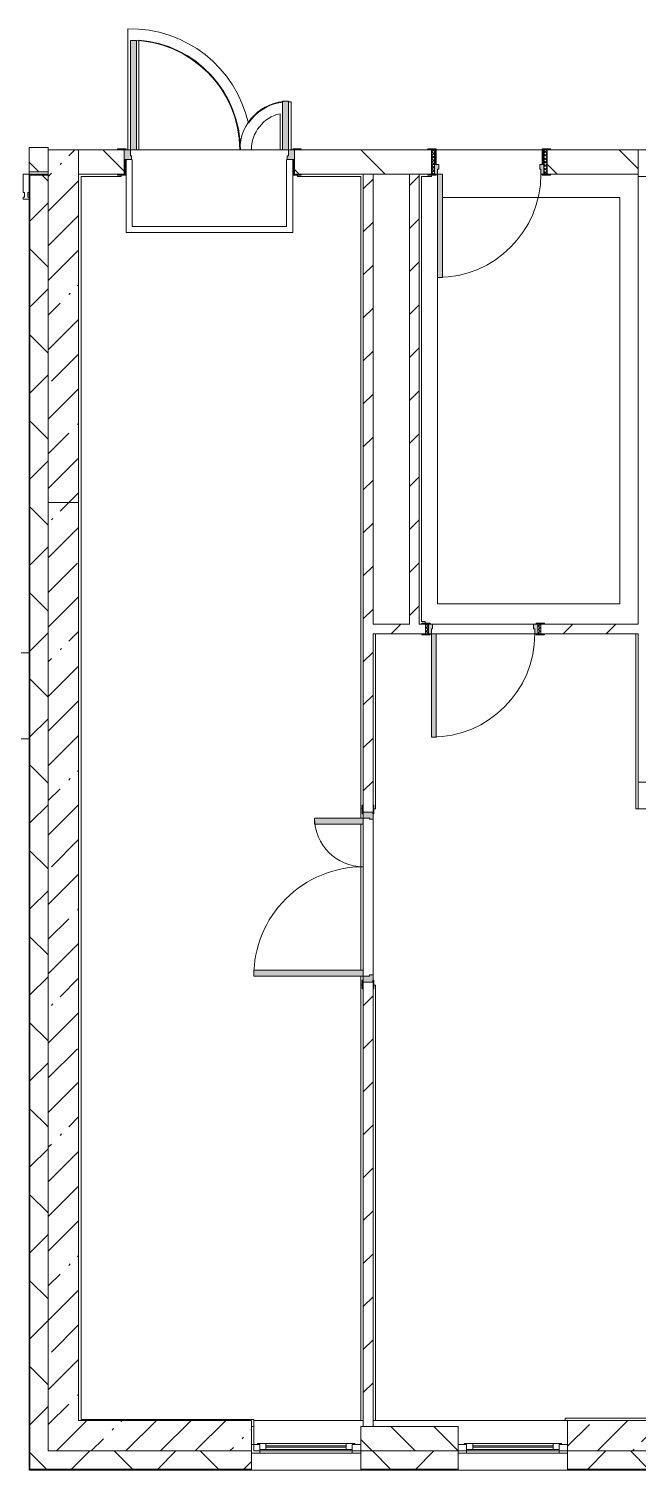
# Model space of a CAD drawing. Header units: millimetres. Extents: x 35355 to 234366, y -8553 to 29000.
# Drawn here: x 196557 to 201566, y -258 to 11595 of the extents above; entities that cross this region are included whole.
import ezdxf

# ---------------------------------------------------------------- set-up
doc = ezdxf.new("R2010")
doc.units = ezdxf.units.MM
doc.linetypes.add('200_ШТРИХ__ш1_п0_6_', pattern=[800, 500, -300])
for name, color, linetype, lineweight in [('A-DETL-1', 7, 'Continuous', 5), ('A-DETL-MBND-1', 7, '200_ШТРИХ__ш1_п0_6_', 9), ('A-GLAZ-2', 7, 'Continuous', 5), ('A-GLAZ-CWMG-3', 7, 'Continuous', 5), ('A-WALL', 7, 'Continuous', 9), ('A-WALL-2', 7, 'Continuous', 5), ('I-WALL-3', 7, 'Continuous', 5), ('S-COLS-1', 7, 'Continuous', 5)]:
    doc.layers.add(name, color=color, linetype=linetype, lineweight=lineweight)
for name, color, linetype, lineweight, true_color in [('A-DOOR-3', 7, 'Continuous', 5, 0xaaaaaa), ('A-DOOR-4', 7, 'Continuous', 5, 0xe2e2e2), ('A-DOOR-FRAM-4', 7, 'Continuous', 5, 0xe2e2e2), ('A-DOOR-FRAM-5', 7, 'Continuous', 5, 0xaaaaaa), ('A-FLOR-2', 7, 'Continuous', 5, 0xaaaaaa)]:
    doc.layers.add(name, color=color, linetype=linetype, lineweight=lineweight, true_color=true_color)
pattern_1 = [(45, (107356.5, 0), (-176.7767, 176.7767), [])]
pattern_2 = [(45, (107356.5, 0), (-353.5534, 353.5534), []), (135, (107356.5, 0), (-353.5534, -353.5534), [])]
pattern_3 = [(135, (107356.5, 0), (-353.5534, -353.5534), [])]
pattern_4 = [(45, (107356.5, 0), (-285.1231, 285.1231), []), (45, (107641.6, 0), (-285.1231, 285.1231), [504.031, -100.806, 16.764, -84.042])]

# ---------------------------------------------------------------- blocks, each defined once
blk = doc.blocks.new('110_Дверь_СКБ_2Ст - Д-5_п_ Из игровой в коридор-32215844-3_6_2_птичка')
at = {"layer": 'A-DOOR-4'}
for points in [[(-638, 40), (-588, 40), (-588, 940), (-638, 940)], [(612, 440), (612, 40), (662, 40), (662, 440)]]:
    blk.add_hatch(color=256, dxfattribs=at).paths.add_polyline_path(points)
h = blk.add_hatch(color=256, dxfattribs=at)
h.paths.add_polyline_path([(-688, 40), (-688, -40), (-628, -40), (-628, -10), (-638, -10), (-638, 40)])
h.paths.add_polyline_path([(652, -40), (712, -40), (712, 40), (662, 40), (662, -10), (652, -10)])
at = {"layer": 'A-DOOR-FRAM-4'}
for points in [[(-742, 40), (-672, 40), (-672, 48), (-742, 48)], [(698, 40), (768, 40), (768, 48), (698, 48)], [(-742, -48), (-672, -48), (-672, -40), (-742, -40)], [(698, -48), (768, -48), (768, -40), (698, -40)]]:
    blk.add_hatch(color=256, dxfattribs=at).paths.add_polyline_path(points)
at = {"layer": 'A-DOOR-3'}
for p, q in [((-638, 940), (-638, 40)), ((-588, 940), (-638, 940)), ((-588, 40), (-588, 940)), ((662, 440), (612, 440)), ((612, 440), (612, 40)), ((662, 40), (662, 440)), ((-638, 40), (-588, 40)), ((612, 40), (662, 40))]:
    blk.add_line(p, q, dxfattribs=at)
for centre, radius, start, end in [((-638, 40), 900, 0, 90), ((662, 40), 400, 90, 180)]:
    blk.add_arc(centre, radius, start, end, dxfattribs=at)
at = {"layer": 'A-DOOR-FRAM-5'}
for p, q in [((-672, 48), (-742, 48)), ((-742, 48), (-742, 40)), ((-742, 40), (-672, 40)), ((-638, 40), (-688, 40)), ((-688, 40), (-688, -40)), ((-672, 40), (-672, 48)), ((-638, -10), (-638, 40)), ((662, 40), (662, -10)), ((712, 40), (662, 40)), ((768, 48), (698, 48)), ((698, 48), (698, 40)), ((698, 40), (768, 40)), ((712, -40), (712, 40)), ((768, 40), (768, 48)), ((-672, -40), (-742, -40)), ((-742, -40), (-742, -48)), ((-742, -48), (-672, -48)), ((-688, -40), (-628, -40)), ((-672, -39), (-688, -39)), ((-688, -39), (-688, -40)), ((-688, -40), (-672, -40)), ((-672, -40), (-672, -39)), ((-672, -48), (-672, -40)), ((-628, -10), (-638, -10)), ((-628, -40), (-628, -10)), ((662, -10), (652, -10)), ((652, -10), (652, -40)), ((652, -40), (712, -40)), ((712, -39), (698, -39)), ((698, -39), (698, -40)), ((698, -40), (712, -40)), ((768, -40), (698, -40)), ((698, -40), (698, -48)), ((698, -48), (768, -48)), ((712, -40), (712, -39)), ((768, -48), (768, -40))]:
    blk.add_line(p, q, dxfattribs=at)
blk = doc.blocks.new('110_Дверь_СКБ_2Ст - Д-2а_п_ Из коридора на лестницу-32215207-3_6_2_птичка')
at = {"layer": 'A-DOOR-4'}
for points in [[(-587.5, 100), (-587.5, 1000), (-637.5, 1000), (-637.5, 100)], [(662.5, 100), (662.5, 500), (612.5, 500), (612.5, 100)], [(712.5, -100), (712.5, 20), (697.5, 20), (697.5, -100)]]:
    blk.add_hatch(color=256, dxfattribs=at).paths.add_polyline_path(points)
h = blk.add_hatch(color=256, dxfattribs=at)
h.paths.add_polyline_path([(712.5, 20), (712.5, 100), (662.5, 100), (662.5, 50), (652.5, 50), (652.5, 20), (684.9, 20)])
h.paths.add_polyline_path([(-687.5, 20), (-627.5, 20), (-627.5, 50), (-637.5, 50), (-637.5, 100), (-687.5, 100)])
at = {"layer": 'A-DOOR-FRAM-4'}
for points in [[(-672.5, 100), (-672.5, 108), (-742.5, 108), (-742.5, 100)], [(-672.5, -100), (-672.5, 20), (-687.5, 20), (-687.5, -100)], [(767.5, 100), (767.5, 108), (697.5, 108), (697.5, 100)], [(-672.5, -108), (-672.5, -100), (-742.5, -100), (-742.5, -108)], [(767.5, -108), (767.5, -100), (697.5, -100), (697.5, -108)]]:
    blk.add_hatch(color=256, dxfattribs=at).paths.add_polyline_path(points)
at = {"layer": 'A-DOOR-3'}
for p, q in [((-637.5, 1000), (-637.5, 100)), ((-587.5, 1000), (-637.5, 1000)), ((-587.5, 100), (-587.5, 1000)), ((662.5, 500), (612.5, 500)), ((612.5, 500), (612.5, 100)), ((662.5, 100), (662.5, 500)), ((-637.5, 100), (-587.5, 100)), ((612.5, 100), (662.5, 100))]:
    blk.add_line(p, q, dxfattribs=at)
for centre, radius, start, end in [((-637.5, 100), 900, 0, 90), ((662.5, 100), 400, 90, 180)]:
    blk.add_arc(centre, radius, start, end, dxfattribs=at)
at = {"layer": 'A-DOOR-FRAM-5'}
for p, q in [((-672.5, 108), (-742.5, 108)), ((-742.5, 108), (-742.5, 100)), ((-742.5, 100), (-672.5, 100)), ((-637.5, 100), (-687.5, 100)), ((-687.5, 100), (-687.5, 20)), ((-687.5, 20), (-627.5, 20)), ((-672.5, 20), (-687.5, 20)), ((-687.5, 20), (-687.5, -100)), ((-672.5, 100), (-672.5, 108)), ((-672.5, -100), (-672.5, 20)), ((-637.5, 50), (-637.5, 100)), ((-627.5, 50), (-637.5, 50)), ((-627.5, 20), (-627.5, 50)), ((662.5, 50), (652.5, 50)), ((652.5, 50), (652.5, 20)), ((652.5, 20), (712.5, 20)), ((662.5, 100), (662.5, 50)), ((712.5, 100), (662.5, 100)), ((767.5, 108), (697.5, 108)), ((697.5, 108), (697.5, 100)), ((697.5, 100), (767.5, 100)), ((712.5, 20), (697.5, 20)), ((697.5, 20), (697.5, -100)), ((712.5, 20), (712.5, 100)), ((712.5, -100), (712.5, 20)), ((767.5, 100), (767.5, 108)), ((-672.5, -100), (-742.5, -100)), ((-742.5, -100), (-742.5, -108)), ((-742.5, -108), (-672.5, -108)), ((-687.5, -100), (-672.5, -100)), ((-672.5, -108), (-672.5, -100)), ((697.5, -100), (712.5, -100)), ((767.5, -100), (697.5, -100)), ((697.5, -100), (697.5, -108)), ((697.5, -108), (767.5, -108)), ((767.5, -108), (767.5, -100))]:
    blk.add_line(p, q, dxfattribs=at)
blk = doc.blocks.new('BSC_Колонна _Прямоугольная - 250х900-V97-3_6_2_птичка')
at = {"layer": 'S-COLS-1'}
h = blk.add_hatch(dxfattribs=at)
h.set_pattern_fill('FP_124', color=256, style=0, pattern_type=2)
h.set_pattern_definition([(45, (-94080, -25), (-285.1231, 285.1231), []), (45, (-93794.88, -25), (-285.1231, 285.1231), [504.031, -100.806, 16.764, -84.042])])
h.paths.add_polyline_path([(-450, -125), (450, -125), (450, 125), (-450, 125)])
for p, q in [((450, 125), (-450, 125)), ((-450, 125), (-450, -125)), ((450, -125), (450, 125)), ((-450, -125), (450, -125))]:
    blk.add_line(p, q, dxfattribs=at)
blk = doc.blocks.new('120_Окно_СКБ_1Ст - 120_Окно_СКБ_1Ст 900х2500_h_ с форточкой-V99-3_6_2_птичка')
at = {"layer": 'A-GLAZ-2'}
for p, q in [((-450, -127), (-450, -57)), ((-450, -57), (-380, -57)), ((450, -57), (-450, -57)), ((-380, -57), (-380, -127)), ((380, -87), (-380, -87)), ((-380, -87), (-380, -127)), ((-330, -137), (-330, -87)), ((-330, -107), (330, -107)), ((330, -117), (-330, -117)), ((330, -137), (330, -87)), ((380, -127), (380, -57)), ((380, -57), (450, -57)), ((380, -127), (380, -87)), ((450, -57), (450, -127)), ((-380, -127), (-450, -127)), ((-450, -127), (-400, -127)), ((-380, -127), (-400, -127)), ((-400, -127), (-400, -137)), ((-400, -137), (400, -137)), ((400, -137), (-400, -137)), ((450, -127), (380, -127)), ((400, -127), (380, -127)), ((400, -127), (450, -127)), ((400, -137), (400, -127))]:
    blk.add_line(p, q, dxfattribs=at)
blk = doc.blocks.new('120_Окно_СКБ_1Ст - 120_Окно_СКБ_1Ст 900х2500_h_ с форточкой-22876038-3_6_2_птичка')
at = {"layer": 'A-GLAZ-2'}
for p, q in [((-450, -127), (-450, -57)), ((-450, -57), (-380, -57)), ((450, -57), (-450, -57)), ((-380, -57), (-380, -127)), ((380, -87), (-380, -87)), ((-380, -87), (-380, -127)), ((-330, -137), (-330, -87)), ((-330, -107), (330, -107)), ((330, -117), (-330, -117)), ((330, -137), (330, -87)), ((380, -127), (380, -57)), ((380, -57), (450, -57)), ((380, -127), (380, -87)), ((450, -57), (450, -127)), ((-380, -127), (-450, -127)), ((-450, -127), (-400, -127)), ((-380, -127), (-400, -127)), ((-400, -127), (-400, -137)), ((-400, -137), (400, -137)), ((400, -137), (-400, -137)), ((450, -127), (380, -127)), ((400, -127), (380, -127)), ((400, -127), (450, -127)), ((400, -137), (400, -127))]:
    blk.add_line(p, q, dxfattribs=at)
blk = doc.blocks.new('110_Дверь_СКБ_1Ст_Внутренняя1 - Д-8 950x2100h_охрана-V71-3_6_2_птичка')
at = {"layer": 'A-DOOR-3'}
h = blk.add_hatch(dxfattribs=at)
h.set_pattern_fill('FP_101', color=256, style=0, pattern_type=2)
h.set_pattern_definition([(135, (1826.41, 164.685), (-14.14214, -14.14214), []), (225, (1826.41, 164.685), (14.14214, -14.14214), [])])
h.paths.add_polyline_path([(487, 100), (462, 100), (462, -100), (487, -100), (487, -36)])
at = {"layer": 'A-DOOR-4'}
h = blk.add_hatch(color=256, dxfattribs=at)
h.paths.add_polyline_path([(437, 100), (437, 60), (427, 60), (427, 20), (462, 20), (462, 100)])
h.paths.add_polyline_path([(-413, 100), (-438, 100), (-438, 20), (-403, 20), (-403, 60), (-413, 60)])
at = {"layer": 'A-DOOR-FRAM-4'}
for points in [[(397, 950), (397, 100), (437, 100), (437, 950)], [(-493, 108), (-493, 100), (-423, 100), (-423, 108)], [(-423, 20), (-438, 20), (-438, -100), (-423, -100), (-423, -36)], [(517, 108), (447, 108), (447, 100), (517, 100)], [(462, 20), (447, 20), (447, -100), (462, -100), (462, -36)], [(-493, -100), (-493, -108), (-423, -108), (-423, -100)], [(447, -100), (447, -108), (517, -108), (517, -100)]]:
    blk.add_hatch(color=256, dxfattribs=at).paths.add_polyline_path(points)
at = {"layer": 'A-DOOR-FRAM-5'}
h = blk.add_hatch(dxfattribs=at)
h.set_pattern_fill('FP_102', color=256, style=0, pattern_type=2)
h.set_pattern_definition([(45, (-296.384, 164.685), (-14.1421, 14.1421), []), (135, (-296.384, 164.685), (-14.1421, -14.1421), [])])
h.paths.add_polyline_path([(-438, 100), (-463, 100), (-463, -100), (-438, -100), (-438, -36)])
at = {"layer": 'A-DOOR-3'}
for p, q in [((437, 950), (397, 950)), ((397, 950), (397, 100)), ((437, 100), (437, 950)), ((397, 100), (437, 100))]:
    blk.add_line(p, q, dxfattribs=at)
blk.add_arc((437, 100), 850, 90, 180, dxfattribs=at)
at = {"layer": 'A-DOOR-FRAM-5'}
for p, q in [((-423, 108), (-493, 108)), ((-493, 108), (-493, 100)), ((-493, 100), (-423, 100)), ((-438, 100), (-463, 100)), ((-463, 100), (-463, -100)), ((-413, 100), (-438, 100)), ((-438, 100), (-438, 20)), ((-438, -100), (-438, 100)), ((-423, 100), (-438, 100)), ((-438, 100), (-438, 99)), ((-438, 99), (-423, 99)), ((-438, 20), (-403, 20)), ((-423, 20), (-438, 20)), ((-438, 20), (-438, -100)), ((-423, 100), (-423, 108)), ((-423, 99), (-423, 100)), ((-423, -100), (-423, 20)), ((-413, 60), (-413, 100)), ((-403, 60), (-413, 60)), ((-403, 20), (-403, 60)), ((437, 60), (427, 60)), ((427, 60), (427, 20)), ((427, 20), (462, 20)), ((437, 100), (437, 60)), ((462, 100), (437, 100)), ((517, 108), (447, 108)), ((447, 108), (447, 100)), ((462, 100), (447, 100)), ((447, 100), (447, 99)), ((447, 100), (517, 100)), ((447, 99), (462, 99)), ((462, 20), (447, 20)), ((447, 20), (447, -100)), ((462, 20), (462, 100)), ((487, 100), (462, 100)), ((462, 100), (462, -100)), ((462, 99), (462, 100)), ((462, -100), (462, 20)), ((487, -100), (487, 100)), ((517, 100), (517, 108)), ((-423, -100), (-493, -100)), ((-493, -100), (-493, -108)), ((-493, -108), (-423, -108)), ((-463, -100), (-438, -100)), ((-438, -100), (-423, -100)), ((-423, -108), (-423, -100)), ((447, -100), (462, -100)), ((517, -100), (447, -100)), ((447, -100), (447, -108)), ((447, -108), (517, -108)), ((462, -100), (487, -100)), ((517, -108), (517, -100))]:
    blk.add_line(p, q, dxfattribs=at)
blk = doc.blocks.new('110_Дверь_СКБ_1Ст_Внутренняя1 - Д-8 950x2100h_охрана-V102-3_6_2_птичка')
at = {"layer": 'A-DOOR-3'}
h = blk.add_hatch(dxfattribs=at)
h.set_pattern_fill('FP_126', color=256, style=0, pattern_type=2)
h.set_pattern_definition([(135, (1826.41, 104.685), (-14.14214, -14.14214), []), (225, (1826.41, 104.685), (14.14214, -14.14214), [])])
h.paths.add_polyline_path([(487, 40), (462, 40), (462, -40), (487, -40)])
at = {"layer": 'A-DOOR-4'}
h = blk.add_hatch(color=256, dxfattribs=at)
h.paths.add_polyline_path([(437, 40), (437, 0), (427, 0), (427, -40), (462, -40), (462, 40)])
h.paths.add_polyline_path([(-413, 40), (-438, 40), (-438, -40), (-403, -40), (-403, 0), (-413, 0)])
at = {"layer": 'A-DOOR-FRAM-4'}
for points in [[(397, 890), (397, 40), (437, 40), (437, 890)], [(-493, 48), (-493, 40), (-423, 40), (-423, 48)], [(517, 48), (447, 48), (447, 40), (517, 40)], [(-423, -40), (-493, -40), (-493, -48), (-423, -48)], [(447, -40), (447, -48), (517, -48), (517, -40)]]:
    blk.add_hatch(color=256, dxfattribs=at).paths.add_polyline_path(points)
at = {"layer": 'A-DOOR-FRAM-5'}
h = blk.add_hatch(dxfattribs=at)
h.set_pattern_fill('FP_127', color=256, style=0, pattern_type=2)
h.set_pattern_definition([(45, (-296.384, 104.685), (-14.1421, 14.1421), []), (135, (-296.384, 104.685), (-14.1421, -14.1421), [])])
h.paths.add_polyline_path([(-438, 40), (-463, 40), (-463, -40), (-438, -40)])
at = {"layer": 'A-DOOR-3'}
for p, q in [((437, 890), (397, 890)), ((397, 890), (397, 40)), ((437, 40), (437, 890)), ((397, 40), (437, 40))]:
    blk.add_line(p, q, dxfattribs=at)
blk.add_arc((437, 40), 850, 90, 180, dxfattribs=at)
at = {"layer": 'A-DOOR-FRAM-5'}
for p, q in [((-423, 48), (-493, 48)), ((-493, 48), (-493, 40)), ((-493, 40), (-423, 40)), ((-438, 40), (-463, 40)), ((-463, 40), (-463, -40)), ((-413, 40), (-438, 40)), ((-438, 40), (-438, -40)), ((-438, -40), (-438, 40)), ((-423, 40), (-438, 40)), ((-438, 40), (-438, 39)), ((-438, 39), (-423, 39)), ((-423, 40), (-423, 48)), ((-423, 39), (-423, 40)), ((-413, 0), (-413, 40)), ((-403, 0), (-413, 0)), ((-403, -40), (-403, 0)), ((437, 0), (427, 0)), ((427, 0), (427, -40)), ((437, 40), (437, 0)), ((462, 40), (437, 40)), ((517, 48), (447, 48)), ((447, 48), (447, 40)), ((462, 40), (447, 40)), ((447, 40), (447, 39)), ((447, 40), (517, 40)), ((447, 39), (462, 39)), ((462, -40), (462, 40)), ((487, 40), (462, 40)), ((462, 40), (462, -40)), ((462, 39), (462, 40)), ((487, -40), (487, 40)), ((517, 40), (517, 48)), ((-423, -40), (-493, -40)), ((-493, -40), (-493, -48)), ((-493, -48), (-423, -48)), ((-463, -40), (-438, -40)), ((-423, -39), (-438, -39)), ((-438, -39), (-438, -40)), ((-438, -40), (-403, -40)), ((-438, -40), (-423, -40)), ((-423, -40), (-423, -39)), ((-423, -48), (-423, -40)), ((427, -40), (462, -40)), ((462, -39), (447, -39)), ((447, -39), (447, -40)), ((447, -40), (462, -40)), ((517, -40), (447, -40)), ((447, -40), (447, -48)), ((447, -48), (517, -48)), ((462, -40), (462, -39)), ((462, -40), (487, -40)), ((517, -48), (517, -40))]:
    blk.add_line(p, q, dxfattribs=at)
blk = doc.blocks.new('Прямоугольный импост - Импост структурный с накладкой - 190мм-33184356-3_6_2_птичка')
at = {"layer": 'A-GLAZ-CWMG-3'}
for p, q in [((-50, 0), (-50, 17)), ((-50, 17), (0, 17)), ((-40, 0), (-50, 0)), ((-40, -40), (-40, 0)), ((0, 0), (-10, 0)), ((-10, 0), (-10, -40)), ((0, 17), (0, 0)), ((-50, -190), (-50, -40)), ((-50, -40), (-40, -40)), ((-10, -40), (0, -40)), ((0, -40), (0, -190)), ((0, -190), (-50, -190))]:
    blk.add_line(p, q, dxfattribs=at)
blk = doc.blocks.new('парапет9 - парапет-22867712-3_6_2_птичка')
at = {"layer": 'A-DETL-MBND-1'}
for p, q in [((89202, 7964), (84952, 7964)), ((84952, 7255), (89202, 7255))]:
    blk.add_line(p, q, dxfattribs=at)

msp = doc.modelspace()

# ---------------------------------------------------------------- hatches: boundary and pattern name
at = {"layer": 'A-WALL-2'}
h = msp.add_hatch(dxfattribs=at)
h.set_pattern_fill('FP_99', color=256, style=0, pattern_type=2)
h.set_pattern_definition(pattern_2)
h.paths.add_polyline_path([(196566.5, -100), (196716.5, -100), (196716.5, 10392), (196566.5, 10392), (196566.5, 1966.6)])
h = msp.add_hatch(dxfattribs=at)
h.set_pattern_fill('FP_97', color=256, style=0, pattern_type=2)
h.set_pattern_definition([(135, (107356.5, 0), (-176.7767, -176.7767), [])])
h.paths.add_polyline_path([(228786.5, -100), (228786.5, 100), (228486.5, 100), (228486.5, -100), (228543.8, -100)])
h.paths.add_polyline_path([(217186.5, -100), (217186.5, 100), (216286.5, 100), (216286.5, -100), (216425.4, -100)])
h.paths.add_polyline_path([(218086.5, -100), (218986.5, -100), (218986.5, 100), (218086.5, 100)])
h.paths.add_polyline_path([(226686.5, -100), (226686.5, 100), (226186.5, 100), (226186.5, -100), (226679.4, -100)])
h.paths.add_polyline_path([(221036.5, -100), (221036.5, 100), (220786.5, 100), (220786.5, -100)])
h.paths.add_polyline_path([(223336.5, -100), (224386.5, -100), (224386.5, 100), (223336.5, 100)])
h.paths.add_polyline_path([(205239.2, -100), (205486.5, -100), (205486.5, 100), (204436.5, 100), (204436.5, -100)])
h.paths.add_polyline_path([(208967.9, -100), (209086.5, -100), (209086.5, 100), (208186.5, 100), (208186.5, -100)])
h.paths.add_polyline_path([(209986.5, -100), (210236.5, -100), (210236.5, 100), (209986.5, 100)])
h.paths.add_polyline_path([(212536.5, -100), (213586.5, -100), (213586.5, 100), (212536.5, 100)])
h.paths.add_polyline_path([(200086.5, -100), (200086.5, 100), (199286.5, 100), (199286.5, -100), (199646.1, -100)])
h.paths.add_polyline_path([(202136.5, -100), (202136.5, 100), (201886.5, 100), (201886.5, -100)])
h = msp.add_hatch(dxfattribs=at)
h.set_pattern_fill('FP_99', color=256, style=0, pattern_type=2)
h.set_pattern_definition(pattern_2)
h.paths.add_polyline_path([(231340.3, -250), (232436.5, -250), (232436.5, -100), (231086.5, -100), (231086.5, -250)])
h.paths.add_polyline_path([(228786.5, -250), (228786.5, -100), (227586.5, -100), (227586.5, -250), (228543.8, -250)])
h.paths.add_polyline_path([(217186.5, -250), (217186.5, -100), (216286.5, -100), (216286.5, -250), (216425.4, -250)])
h.paths.add_polyline_path([(218986.5, -250), (218986.5, -100), (218086.5, -100), (218086.5, -250), (218289.8, -250)])
h.paths.add_polyline_path([(219886.5, -250), (221036.5, -250), (221036.5, -100), (219886.5, -100)])
h.paths.add_polyline_path([(215386.5, -250), (215386.5, -100), (214486.5, -100), (214486.5, -250), (214561, -250)])
h.paths.add_polyline_path([(226686.5, -250), (226686.5, -100), (225286.5, -100), (225286.5, -250), (226679.4, -250)])
h.paths.add_polyline_path([(223336.5, -250), (224386.5, -250), (224386.5, -100), (223336.5, -100)])
h.paths.add_polyline_path([(212536.5, -250), (213586.5, -250), (213586.5, -100), (212536.5, -100)])
h.paths.add_polyline_path([(209900.1, -250), (210236.5, -250), (210236.5, -100), (208186.5, -100), (208186.5, -250), (209086.5, -250)])
h.paths.add_polyline_path([(207286.5, -250), (207286.5, -100), (206386.5, -100), (206386.5, -250), (207103.6, -250)])
h.paths.add_polyline_path([(205239.2, -250), (205486.5, -250), (205486.5, -100), (204436.5, -100), (204436.5, -250)])
h.paths.add_polyline_path([(201886.5, -250), (202136.5, -250), (202136.5, -100), (200986.5, -100), (200986.5, -250), (201510.5, -250)])
h.paths.add_polyline_path([(196566.5, -250), (198386.5, -250), (198386.5, -100), (196566.5, -100)])
h.paths.add_polyline_path([(199646.1, -250), (200086.5, -250), (200086.5, -100), (199286.5, -100), (199286.5, -250)])
at = {"layer": 'I-WALL-3'}
h = msp.add_hatch(dxfattribs=at)
h.set_pattern_fill('FP_98', color=256, style=0, pattern_type=2)
h.set_pattern_definition(pattern_3)
h.paths.add_polyline_path([(196716.5, 10420), (196716.5, 10620), (196560, 10620), (196560, 10420)])
h = msp.add_hatch(dxfattribs=at)
h.set_pattern_fill('FP_95', color=256, style=0, pattern_type=2)
h.set_pattern_definition(pattern_4)
h.paths.add_polyline_path([(196716.5, 7700), (196966.5, 7700), (196966.5, 10600), (196716.5, 10600), (196716.5, 8908.2)])
h = msp.add_hatch(dxfattribs=at)
h.set_pattern_fill('FP_98', color=256, style=0, pattern_type=2)
h.set_pattern_definition(pattern_3)
h.paths.add_polyline_path([(212696.7, 10400), (214486.5, 10400), (214486.5, 10600), (212451.5, 10600), (212451.5, 10400), (212481.5, 10400)])
h.paths.add_polyline_path([(208967.9, 10400), (211001.5, 10400), (211001.5, 10600), (208966.5, 10600), (208966.5, 10400)])
h.paths.add_polyline_path([(197341.5, 10400), (197341.5, 10600), (196966.5, 10600), (196966.5, 10400), (197286.5, 10400)])
h.paths.add_polyline_path([(199306.5, 10400), (199866.5, 10400), (199866.5, 10600), (198741.5, 10600), (198741.5, 10400), (198796.5, 10400)])
h.paths.add_polyline_path([(201510.5, 10400), (201566.5, 10400), (201566.5, 10600), (200816.5, 10600), (200816.5, 10400), (200846.5, 10400)])
h = msp.add_hatch(dxfattribs=at)
h.set_pattern_fill('FP_100', color=256, style=0, pattern_type=2)
h.set_pattern_definition(pattern_1)
h.paths.add_polyline_path([(199386.5, 100), (199386.5, 3755), (199306.5, 3755), (199306.5, 100)])
h.paths.add_polyline_path([(199386.5, 5155), (199386.5, 10400), (199306.5, 10400), (199306.5, 5155), (199356.5, 5155)])
h = msp.add_hatch(dxfattribs=at)
h.set_pattern_fill('FP_100', color=256, style=0, pattern_type=2)
h.set_pattern_definition(pattern_1)
h.paths.add_polyline_path([(199766.5, 6700), (199766.5, 10400), (199686.5, 10400), (199686.5, 6700)])
h = msp.add_hatch(dxfattribs=at)
h.set_pattern_fill('FP_95', color=256, style=0, pattern_type=2)
h.set_pattern_definition(pattern_4)
h.paths.add_polyline_path([(196966.5, 100), (196966.5, 7700), (196716.5, 7700), (196716.5, 100)])
h = msp.add_hatch(dxfattribs=at)
h.set_pattern_fill('FP_100', color=256, style=0, pattern_type=2)
h.set_pattern_definition(pattern_1)
h.paths.add_polyline_path([(199386.5, 6620), (199816.5, 6620), (199816.5, 6700), (199386.5, 6700)])
h.paths.add_polyline_path([(201510.5, 6620), (201566.5, 6620), (201566.5, 6700), (200766.5, 6700), (200766.5, 6620), (200796.5, 6620)])
h = msp.add_hatch(dxfattribs=at)
h.set_pattern_fill('FP_95', color=256, style=0, pattern_type=2)
h.set_pattern_definition(pattern_4)
h.paths.add_polyline_path([(197781.7, -100), (198386.5, -100), (198386.5, 150), (196966.5, 150), (196966.5, 100), (196716.5, 100), (196716.5, -100)])

# ---------------------------------------------------------------- linework, layer by layer
at = {"layer": 'A-DETL-1'}
for p, q in [((199956.5, 10207.5), (201416.5, 10207.5)), ((201416.5, 10207.5), (201416.5, 6867.5)), ((199916.5, 6867.5), (199916.5, 9550)), ((201416.5, 6867.5), (199916.5, 6867.5))]:
    msp.add_line(p, q, dxfattribs=at)
at = {"layer": 'A-DETL-MBND-1'}
msp.add_line((196558.5, 10400), (196558.5, 10510), dxfattribs=at)
at = {"layer": 'A-FLOR-2'}
for p, q in [((197371.5, 11594.8), (197371.5, 10600)), ((197461.5, 10600), (197461.5, 11502.3)), ((198712.7, 10600), (198712.7, 10994.4)), ((198622.7, 10897.1), (198622.7, 10600)), ((197441.5, 10600), (197461.5, 10600)), ((197461.5, 10600), (198296.5, 10600)), ((198296.5, 10600), (197461.5, 10600)), ((198296.5, 10600), (198386.5, 10600)), ((198386.5, 10600), (198622.7, 10600)), ((198641.5, 10600), (198386.5, 10600)), ((199906.5, 10600), (200776.5, 10600)), ((200776.5, 10600), (199906.5, 10600)), ((197406.5, 9970), (197406.5, 10520)), ((198676.5, 10520), (198676.5, 9970)), ((197316.5, 10380), (196986.5, 10380)), ((196986.5, 10380), (196986.5, 160)), ((197316.5, 10392), (197316.5, 10380)), ((197356.5, 10392), (197356.5, 9920)), ((198726.5, 9920), (198726.5, 10392)), ((198766.5, 10380), (198766.5, 10392)), ((199286.5, 10380), (198766.5, 10380)), ((199286.5, 10380), (199286.5, 5105)), ((199866.5, 10380), (199786.5, 10380)), ((199786.5, 10380), (199786.5, 6720)), ((199866.5, 10392), (199866.5, 10380)), ((198676.5, 9970), (197406.5, 9970)), ((197356.5, 9920), (198726.5, 9920)), ((199786.5, 6720), (199816.5, 6720)), ((199816.5, 6720), (199816.5, 6708)), ((199406.5, 6620), (199406.5, 5180)), ((201547.5, 5180), (201547.5, 6620)), ((199298.5, 5180), (199286.5, 5180)), ((199406.5, 5180), (199394.5, 5180)), ((201566.5, 5180), (201547.5, 5180)), ((199286.5, 3855), (199286.5, 5055)), ((199286.5, 3805), (199286.5, 150)), ((199286.5, 3730), (199298.5, 3730)), ((199394.5, 3730), (199406.5, 3730)), ((199406.5, 3730), (199406.5, 150)), ((196986.5, 160), (198406.5, 160)), ((198406.5, 160), (198406.5, 120)), ((200966, 150), (200966, 170)), ((200966, 170), (201906, 170))]:
    msp.add_line(p, q, dxfattribs=at)
for centre, radius, start, end in [((197391.5, 10600), 995, 12.67054, 91.1511), ((197391.5, 10600), 905, 0, 85.56313), ((198691.5, 10600), 395, 97.27853, 146.45952), ((198691.5, 10600), 395, 86.92799, 90.00404), ((198691.5, 10600), 305, 103.0427, 180)]:
    msp.add_arc(centre, radius, start, end, dxfattribs=at)
at = {"layer": 'A-WALL'}
for p, q in [((196966.5, 10400), (196966.5, 10600)), ((201566.5, 10600), (201566.5, 10400)), ((196563.5, 10395), (196563.5, -253)), ((196716.5, 10395), (196563.5, 10395)), ((196566.5, 10392), (196566.5, -250)), ((196716.5, 10392), (196566.5, 10392)), ((199386.5, 10400), (199306.5, 10400)), ((199766.5, 10400), (199686.5, 10400)), ((201566.5, 5400), (201646.5, 5400)), ((199306.5, 100), (199386.5, 100)), ((199286.5, -100), (200086.5, -100)), ((200086.5, -100), (199286.5, -100)), ((196563.5, -253), (198386.5, -253)), ((196566.5, -250), (198386.5, -250)), ((199286.5, -250), (200086.5, -250)), ((199286.5, -253), (200086.5, -253)), ((200986.5, -250), (202136.5, -250)), ((200986.5, -253), (202136.5, -253))]:
    msp.add_line(p, q, dxfattribs=at)
at = {"layer": 'A-WALL-2'}
for p, q in [((196716.5, 10400), (196558.5, 10400)), ((196558.5, 10400), (196558.5, -258)), ((198386.5, 100), (198407, 100)), ((199306.5, 100), (199286.5, 100)), ((199286.5, 100), (199286.5, -258)), ((200086.5, 100), (199386.5, 100)), ((200086.5, -258), (200086.5, 100)), ((198386.5, -100), (196716.5, -100)), ((198386.5, -258), (198386.5, -100)), ((198407, -100), (198407, -100)), ((198407, -100), (199286.5, -100)), ((200086.5, -100), (200986.5, -100)), ((200986.5, -100), (200986.5, -258)), ((196558.5, -258), (204436.5, -258))]:
    msp.add_line(p, q, dxfattribs=at)
at = {"layer": 'I-WALL-3'}
for p, q in [((196716.5, 10620), (196560, 10620)), ((196560, 10620), (196560, 10420)), ((196716.5, 10420), (196716.5, 10620)), ((197286.5, 10600), (196716.5, 10600)), ((196716.5, 10600), (196716.5, 10400)), ((199836.5, 10600), (198796.5, 10600)), ((205856.5, 10600), (200846.5, 10600)), ((196560, 10420), (196716.5, 10420)), ((196716.5, 10400), (196716.5, -100)), ((196966.5, 10400), (197286.5, 10400)), ((196966.5, 150), (196966.5, 10400)), ((198796.5, 10400), (199306.5, 10400)), ((199306.5, 10400), (199306.5, 5210)), ((199386.5, 6700), (199386.5, 10400)), ((199386.5, 10400), (199686.5, 10400)), ((199686.5, 10400), (199686.5, 6700)), ((199766.5, 6700), (199766.5, 10400)), ((199766.5, 10400), (199836.5, 10400)), ((200846.5, 10400), (201566.5, 10400)), ((201566.5, 10400), (201566.5, 6700)), ((201566.5, 10380), (208966.5, 10380)), ((196716.5, 7700), (196966.5, 7700)), ((199686.5, 6700), (199386.5, 6700)), ((199786.5, 6700), (199766.5, 6700)), ((199876.5, 6700), (200706.5, 6700)), ((201566.5, 6700), (200796.5, 6700)), ((199386.5, 6620), (199786.5, 6620)), ((199386.5, 5210), (199386.5, 6620)), ((200716.5, 6620), (199906.5, 6620)), ((200796.5, 6620), (201566.5, 6620)), ((201566.5, 6620), (201566.5, 5180)), ((201566.5, 5180), (206986.5, 5180)), ((199306.5, 3855), (199306.5, 5055)), ((199386.5, 5095), (199386.5, 3815)), ((199306.5, 3700), (199306.5, 100)), ((199386.5, 100), (199386.5, 3700)), ((198386.5, 150), (196966.5, 150)), ((198386.5, -100), (198386.5, 150)), ((198407, 150), (199306.5, 150)), ((198407, -100), (198407, 150)), ((199386.5, 150), (200986.5, 150)), ((196716.5, -100), (198386.5, -100))]:
    msp.add_line(p, q, dxfattribs=at)

# ---------------------------------------------------------------- block references
at = {"layer": 'A-DETL-MBND-1'}
msp.add_blockref('парапет9 - парапет-22867712-3_6_2_птичка', (107356.5, -1500), dxfattribs=at)
at = {"layer": 'A-DOOR-3'}
msp.add_blockref('110_Дверь_СКБ_2Ст - Д-2а_п_ Из коридора на лестницу-32215207-3_6_2_птичка', (198029, 10500), dxfattribs=at)
for name, p, rotation in [('110_Дверь_СКБ_1Ст_Внутренняя1 - Д-8 950x2100h_охрана-V71-3_6_2_птичка', (200354, 10500), 180), ('110_Дверь_СКБ_1Ст_Внутренняя1 - Д-8 950x2100h_охрана-V102-3_6_2_птичка', (200304, 6660), 180), ('110_Дверь_СКБ_2Ст - Д-5_п_ Из игровой в коридор-32215844-3_6_2_птичка', (199346.5, 4442.5), 89.99999999999991)]:
    msp.add_blockref(name, p, dxfattribs=dict(at, rotation=rotation))
at = {"layer": 'A-GLAZ-2', "rotation": 180}
for name, p in [('120_Окно_СКБ_1Ст - 120_Окно_СКБ_1Ст 900х2500_h_ с форточкой-V99-3_6_2_птичка', (198836.5, -175)), ('120_Окно_СКБ_1Ст - 120_Окно_СКБ_1Ст 900х2500_h_ с форточкой-22876038-3_6_2_птичка', (200536.5, -175))]:
    msp.add_blockref(name, p, dxfattribs=at)
at = {"layer": 'A-GLAZ-CWMG-3', "extrusion": (0, 0, -1), "rotation": 180}
msp.add_blockref('Прямоугольный импост - Импост структурный с накладкой - 190мм-33184356-3_6_2_птичка', (-196560, 10210), dxfattribs=at)
at = {"layer": 'S-COLS-1'}
msp.add_blockref('BSC_Колонна _Прямоугольная - 250х900-V97-3_6_2_птичка', (201436.5, 25), dxfattribs=at)

doc.saveas('drawing.dxf')
